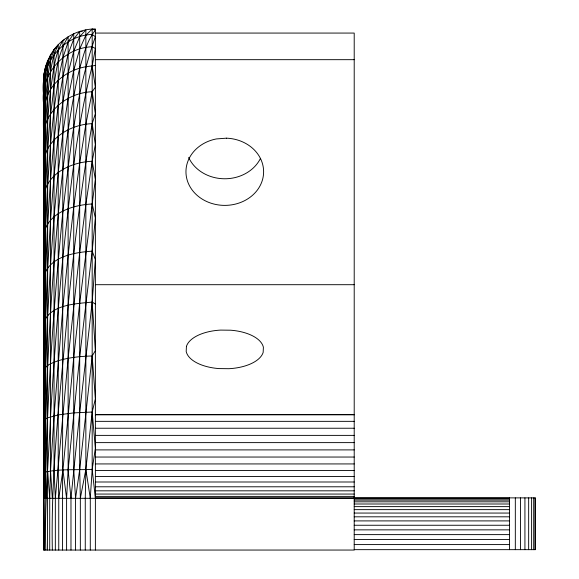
<?xml version="1.0" encoding="UTF-8"?>
<svg xmlns="http://www.w3.org/2000/svg" width="579" height="579" viewBox="0 0 579 579"><rect width="100%" height="100%" fill="white"/><g stroke="black" fill="none" stroke-linecap="round" stroke-linejoin="round"><path stroke-width="0.87" d="M43.591 256.352C44.482 194.739 41.572 132.996 45.582 71.478C47.471 46.986 71.666 28.812 95.383 28.95L95.383 550.05M66.599 550.05L66.599 498.302L68.127 469.859L68.127 36.745C54.108 59.724 54.701 88.24 50.525 114.085C46.899 153.095 45.198 192.242 44.207 231.397C43.099 294.675 43.809 357.96 43.613 421.244L45.582 418.914L47.702 417.828L58.211 414.904L73.743 412.885L92.177 412.031L95.383 398.902L92.177 355.984L95.383 350.606L92.177 302.093L95.383 259.616L92.177 251.177L95.383 217.914L92.177 203.989L95.383 179.425L92.177 161.273L95.383 144.526L92.177 123.667L95.383 113.672L92.177 91.75L95.383 87.19L92.177 65.992L95.383 48.491L92.177 46.783C63.415 47.608 39.792 75.219 43.591 103.807M43.591 512.154L43.715 301.688M49.114 58.551L47.702 60.556L47.55 550.05M43.591 371.313L44.207 320.368L45.582 270.9L47.702 223.74L50.525 179.787L54.042 139.995L58.211 105.284L62.923 76.421L68.127 54.136L73.743 38.996L79.699 31.411L82.341 31.512M43.613 421.244L44.207 369.243L45.582 317.755L47.702 267.744L50.525 220.165L54.042 175.98L58.211 136.145L62.923 101.557L68.127 73.034L73.743 51.234L79.699 36.716L85.858 29.855L85.858 469.446L85.265 498.302L85.265 550.05M43.845 498.302C45.379 388.473 50.605 278.593 62.923 169.401C67.157 135.443 71.782 101.47 79.699 68.141C83.673 55.092 86.647 41.044 95.383 30.166L92.177 29.08L85.858 35.189L79.699 49.012L73.743 70.262L68.127 98.372L62.923 132.721L58.211 172.513L54.042 216.828L50.525 264.741L47.702 315.244L45.582 367.354L44.207 420.079L43.613 472.471L43.845 550.05M64.414 39.864L62.923 40.414L62.539 550.05M43.591 80.669C43.671 73.772 45.104 66.94 47.702 60.556M43.591 164.277L44.207 129.616L45.582 100.522L47.702 77.072L50.525 59.883L54.042 49.526L56.127 47.977M49.722 550.05L49.722 498.302L50.525 470.973L50.525 54.86L51.697 53.652M44.597 550.05C44.308 436.863 51.828 323.712 62.923 211.103C70.073 152.458 75.632 92.785 95.383 36.716L92.177 34.414C61.656 35.601 39.401 65.304 43.613 94.934L44.207 77.615L45.582 66.563L47.348 62.937M45.842 550.05C44.308 505.525 48.571 461.202 50.525 416.764C53.702 363.482 57.77 310.257 62.923 257.127C69.893 193.075 76.399 128.61 92.177 65.992L95.383 65.398M52.334 550.05C50.67 468.179 61.164 386.714 68.127 305.278C74.51 244.541 81.646 183.84 92.177 123.667C69.871 124.311 44.93 139.481 43.613 163.633M90.288 550.05L90.288 498.302L92.177 469.388L92.177 29.08M58.754 550.05L58.754 498.302L62.923 470.09L73.743 357.388L79.699 303.049L92.177 203.989C72.751 204.828 46.675 213.159 43.613 235.385C44.062 186.778 45.205 138.084 50.525 89.731C53.377 73.092 54.173 55.309 62.923 40.414M70.978 550.05L70.978 498.302L79.699 412.472L92.177 302.093C75.82 303.729 49.946 304.46 43.613 323.01L44.207 274.185L45.582 227.489L47.702 183.876L50.525 144.243L54.042 109.482L58.211 80.387L62.923 57.683L68.127 41.97L73.743 33.712L73.743 469.678L75.559 498.302L75.559 550.05M43.751 80.076L43.715 290.861M43.917 78.418L44.33 74.278M43.613 112.094C45.661 93.009 44.634 73.352 50.525 54.86M55.338 550.05L55.338 498.302L68.127 358.292L79.699 252.393L85.858 204.481L92.177 161.273C71.253 161.939 45.618 173.895 43.613 197.229C43.917 163.119 44.757 128.987 47.702 94.985C50.033 78.071 50.511 60.274 58.211 44.692L58.211 470.351L58.754 498.302M80.343 550.05L80.343 498.302L85.858 469.446L92.177 412.031L95.383 448.32L92.177 469.388L95.383 498.302M44.272 74.25L43.613 79.142L43.715 125.889M75.559 498.302L79.699 469.547L92.177 355.984C80.734 356.273 69.212 357.424 58.211 360.724C52.769 362.78 45.35 364.821 43.613 371.153M45.466 69.408L44.496 72.621L45.582 66.563L45.842 498.302M43.613 277.529C48.209 256.808 74.199 252.299 92.177 251.177L79.699 356.686L68.127 469.859L70.978 498.302M43.591 296.94L43.715 296.267M44.496 72.621L45.401 68.93M46.646 65.203L45.85 67.446L46.631 65.261M92.177 469.388C76.073 470.155 59.304 468.621 43.613 472.471L43.591 455.362M92.177 65.992C79.649 66.773 67.381 71.753 58.211 80.387C42.108 94.594 43.049 115.192 43.613 135.11C44.518 110.336 68.655 92.452 92.177 91.75L85.858 124.29L79.699 162.96L73.743 206.884L68.127 255.187L62.923 306.834L54.042 415.78L50.525 470.973L52.334 498.302M95.383 33.068L354.21 33.068L354.21 550.05L43.591 550.05L43.613 79.142L43.591 84.035L44.207 72.802L44.207 472.08L44.597 498.302M95.383 59.673L354.21 59.673M95.383 284.702L354.21 284.702M95.383 414.463L354.21 414.463M95.383 414.825L354.21 414.825M95.383 421.346L354.21 421.346M95.383 428.236L354.21 428.236M95.383 435.379L354.21 435.379M95.383 442.624L354.21 442.624M95.383 449.897L354.21 449.897M95.383 457.041L354.21 457.041M95.383 463.931L354.21 463.931M95.383 470.452L354.21 470.452M95.383 476.51L354.21 476.51M95.383 481.996L354.21 481.996M95.383 486.787L354.21 486.787M95.383 490.826L354.21 490.826M95.383 494.061L354.21 494.061M95.383 496.391L354.21 496.391M95.383 497.81L535.409 497.889L535.409 549.659L354.21 549.659M354.21 498.15L509.527 498.15M43.591 498.302L354.21 498.302M354.21 498.874L509.527 498.874M354.21 500.118L509.527 500.118M354.21 501.827L509.527 501.827M354.21 503.998L509.527 503.998M354.21 506.618L509.527 506.618M354.21 509.643L509.527 509.643M354.21 513.059L509.527 513.059M354.21 516.815L509.527 516.815M354.21 520.905L509.527 520.905M354.21 525.254L509.527 525.254M354.21 529.857L509.527 529.857M354.21 534.62L509.527 534.62M354.21 539.563L509.527 539.563M354.21 544.586L509.527 544.586M92.177 302.093L95.383 304.011M85.858 469.446L90.288 498.302M62.923 470.09L66.599 498.302M47.702 471.335L49.722 498.302M55.338 498.302L54.042 470.662L54.042 49.526M80.343 498.302L79.699 469.547L79.699 31.411M534.996 497.889L534.996 549.659M533.7 497.889L533.7 549.659M531.609 497.889L531.609 549.659M528.656 497.889L528.656 549.659M524.929 497.889L524.929 549.659M520.478 497.889L520.478 549.659M515.324 497.889L515.324 549.659M509.527 497.889L509.527 549.659M260.398 158.552A38.829 33.625 0 0 1 224.109 178.766A38.829 33.625 0 0 1 188.66 157.474M186.424 346.423L186.192 351.489A38.829 19.418 0 0 0 218.855 368.584L228.987 368.7A38.829 19.418 0 0 0 263.163 352.372L263.394 347.306A38.829 19.418 0 0 0 230.732 330.211L220.599 330.095A38.829 19.418 0 0 0 186.424 346.423M226.483 138.171L216.387 138.931A38.829 33.625 0 0 0 193.979 192.228A38.829 33.625 0 0 0 259.226 187.292A38.829 33.625 0 0 0 226.483 138.171"/></g></svg>
